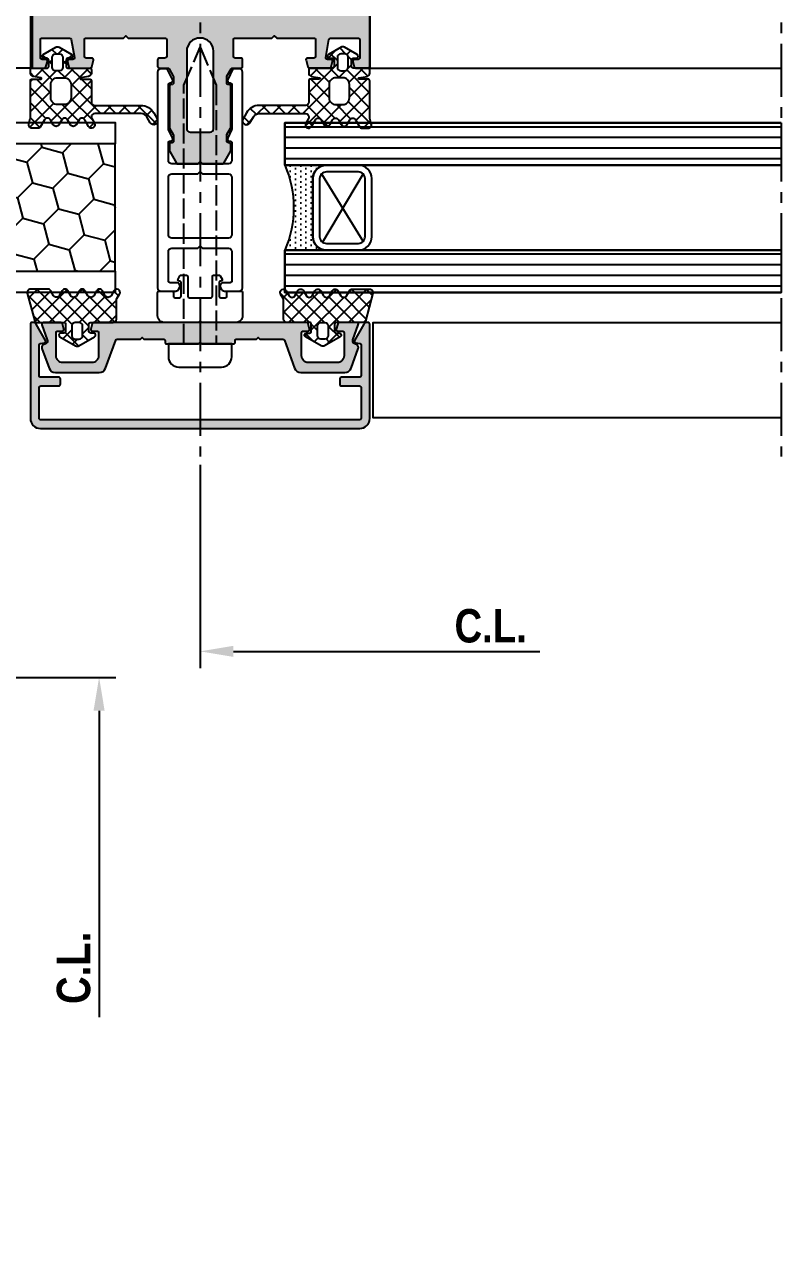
# Model space of a CAD drawing. Header units: millimetres. Extents: x -17234 to -8874, y -2869 to 1211.
# Drawn here: x -12834.6 to -12721.4, y -720.3 to -535.6 of the extents above; entities that cross this region are included whole.
import ezdxf

# ---------------------------------------------------------------- set-up
doc = ezdxf.new("R2010")
doc.units = ezdxf.units.MM
for name, pattern in [('ACAD_ISO07W100', [3, 0, -3]), ('AM_ISO02W050x2', [3.75, 3, -0.75]), ('CENTER', [50.8, 31.75, -6.35, 6.35, -6.35])]:
    doc.linetypes.add(name, pattern=pattern)
doc.layers.get('Defpoints').update_dxf_attribs({"linetype": 'ACAD_ISO07W100', "true_color": 0x105689})
for name, color, linetype in [('Centerline', 6, 'CENTER'), ('Dim', 5, 'Continuous'), ('Gasket EPDM', 32, 'Continuous'), ('Gasket Silicone', 20, 'Continuous'), ('Glass', 4, 'Continuous'), ('Profile', 1, 'Continuous'), ('Profile View', 9, 'Continuous'), ('PVC Spacer', 3, 'Continuous'), ('Screw', 9, 'Continuous'), ('Thermal Break', 3, 'Continuous')]:
    doc.layers.add(name, color=color, linetype=linetype)
doc.styles.add('TXT', font='techb___.ttf')
doc.dimstyles.new('ISO-25$0', dxfattribs={"dimtxt": 2.5, "dimasz": 2.5, "dimexe": 1.25, "dimexo": 0.625, "dimtad": 1, "dimtxsty": 'TXT', "dimcen": 2.5, "dimclrd": 5, "dimclre": 5, "dimclrt": 2, "dimadec": 0, "dimazin": 0, "dimtfac": 1, "dimtmove": 0, "dimatfit": 3, "dimfxl": 1, "dimarcsym": 0})

# ---------------------------------------------------------------- blocks, each defined once
blk = doc.blocks.new('*U4')
at = {"layer": 'Glass', "ltscale": 0.5}
h = blk.add_hatch(dxfattribs=at)
h.set_pattern_fill('ANSI31', color=5, scale=0.5, angle=45)
h.set_pattern_definition([(90, (0, -0.7), (-1.5875, 3e-16), [])])
h.paths.add_polyline_path([(0, 74.3), (6.35, 74.3), (6.35, 0), (0, 0)])
h.paths.add_polyline_path([(25.4, 0), (19.05, 0), (19.05, 74.3), (25.4, 74.3)])
at = {"layer": 'Glass'}
h = blk.add_hatch(dxfattribs=at)
h.set_pattern_fill('DOTS', color=9, scale=0.5)
h.set_pattern_definition([(0, (-1613.78865, -1630.7913), (0.396875, 0.79375), [0, -0.79375])])
h.paths.add_polyline_path([(17.05, 4.2), (8.35, 4.2, -0.414214), (6.35, 6.2), (6.35, 0, -0.20587), (19.05, 0), (19.05, 6.2, -0.414214)])
at = {"layer": 'Defpoints', "linetype": 'ByBlock', "ltscale": 0.5}
for points in [[(0, 74.3), (6.35, 74.3), (6.35, 0), (0, 0)], [(25.4, 0), (19.05, 0), (19.05, 74.3), (25.4, 74.3)]]:
    blk.add_lwpolyline(points, close=True, dxfattribs=at)
at = {"layer": 'Glass'}
for points in [[(0, 74.3), (0, 0), (6.35, 0), (6.35, 74.3)], [(19.05, 74.3), (19.05, 0), (25.4, 0), (25.4, 74.3)]]:
    blk.add_lwpolyline(points, dxfattribs=at)
at = {"layer": 'Glass', "color": 3}
for points in [[(19.05, 6.2), (19.05, 11, 0.414214), (17.05, 13), (8.35, 13, 0.414214), (6.35, 11), (6.35, 6.2, 0.414214), (8.35, 4.2), (17.05, 4.2, 0.414214)], [(18.05, 6.2), (18.05, 11, 0.414214), (17.05, 12), (8.35, 12, 0.414214), (7.35, 11), (7.35, 6.2, 0.414214), (8.35, 5.2), (17.05, 5.2, 0.414214)]]:
    blk.add_lwpolyline(points, format="xyb", close=True, dxfattribs=at)
at = {"layer": 'Glass', "color": 9}
for points in [[(7.64, 5.49), (17.76, 11.71)], [(7.64, 11.71), (17.86, 5.62)]]:
    blk.add_lwpolyline(points, dxfattribs=at)
blk.add_lwpolyline([(6.35, 0, -0.20587), (19.05, 0), (19.05, 6.2, -0.414214), (17.05, 4.2), (8.35, 4.2, -0.414214), (6.35, 6.2)], format="xyb", close=True, dxfattribs=at)
blk = doc.blocks.new('*D44')
at = {"layer": 'Defpoints', "color": 0, "ltscale": 0.5, "transparency": 16777216}
for p in [(-12808.36, -600.24), (-12721.36, -600.24), (-12721.36, -629.44)]:
    blk.add_point(p, dxfattribs=at)
at = {"layer": 'Dim', "color": 5, "lineweight": -2, "ltscale": 0.5, "transparency": 16777216}
for p, q in [((-12808.36, -601.49), (-12808.36, -631.94)), ((-12803.36, -629.44), (-12757.48, -629.44))]:
    blk.add_line(p, q, dxfattribs=at)
at = {"layer": 'Dim', "color": 5, "ltscale": 0.5, "transparency": 16777216}
blk.add_solid([(-12803.36, -628.61), (-12803.36, -630.27), (-12808.36, -629.44)], dxfattribs=at)
at = {"layer": 'Dim', "color": 2, "ltscale": 0.5, "transparency": 16777216, "insert": (-12764.86, -625.64), "char_height": 5, "attachment_point": 5, "style": 'TXT'}
blk.add_mtext('C.L.', dxfattribs=at)
blk = doc.blocks.new('*D45')
at = {"layer": 'Defpoints', "color": 0, "ltscale": 0.5, "transparency": 16777216}
for p in [(-12841.46, -633.34), (-12866.01, -720.34), (-12823.47, -720.34)]:
    blk.add_point(p, dxfattribs=at)
at = {"layer": 'Dim', "color": 5, "lineweight": -2, "ltscale": 0.5, "transparency": 16777216}
for p, q in [((-12840.21, -633.34), (-12820.97, -633.34)), ((-12823.47, -638.34), (-12823.47, -684.21))]:
    blk.add_line(p, q, dxfattribs=at)
at = {"layer": 'Dim', "color": 5, "ltscale": 0.5, "transparency": 16777216}
blk.add_solid([(-12824.31, -638.34), (-12822.64, -638.34), (-12823.47, -633.34)], dxfattribs=at)
at = {"layer": 'Dim', "color": 2, "ltscale": 0.5, "transparency": 16777216, "insert": (-12827.27, -676.84), "char_height": 5, "attachment_point": 5, "rotation": 90, "style": 'TXT'}
blk.add_mtext('C.L.', dxfattribs=at)
blk = doc.blocks.new('EGG - 01')
at = {"layer": 'Gasket EPDM', "ltscale": 0.5}
h = blk.add_hatch(dxfattribs=at)
h.set_pattern_fill('ANSI37', color=5, scale=0.5, style=0)
h.set_pattern_definition([(45, (16931.764, 552.2421), (-1.12253202, 1.12253202), []), (135, (16931.764, 552.2421), (-1.12253202, -1.12253202), [])])
edge = h.paths.add_edge_path()
edge.add_arc((7, -0.75), 0.5, 300, 420)
edge.add_line((7.25, -0.31), (6.52, 0.11))
edge.add_arc((6.77, 0.54), 0.5, 120, 240, ccw=False)
edge.add_line((6.52, 0.98), (7.25, 1.4))
edge.add_arc((7, 1.83), 0.5, 300, 420)
edge.add_line((7.25, 2.26), (6.52, 2.69))
edge.add_arc((6.77, 3.12), 0.5, 120, 240, ccw=False)
edge.add_line((6.52, 3.55), (7.25, 3.98))
edge.add_arc((7, 4.41), 0.5, 300, 360)
edge.add_line((7.5, 4.41), (7.5, 7))
edge.add_arc((7, 7), 0.5, 0, 105)
edge.add_line((6.87, 7.48), (2.69, 6.36))
edge.add_arc((2.75, 6.12), 0.25, 105, 180)
edge.add_line((2.5, 6.12), (2.5, 2))
edge.add_arc((2.25, 2), 0.25, 270, 360, ccw=False)
edge.add_line((2.25, 1.75), (1.17, 1.75))
edge.add_arc((1.17, 2), 0.25, 180, 270, ccw=False)
edge.add_line((0.92, 2), (0.92, 2.45))
edge.add_arc((0.62, 2.45), 0.3, 0, 150)
edge.add_line((0.36, 2.6), (-1, 0.25))
edge.add_arc((-0.57, 0), 0.5, 150, 210)
edge.add_line((-1, -0.25), (0.36, -2.6))
edge.add_arc((0.62, -2.45), 0.3, 210, 360)
edge.add_line((0.92, -2.45), (0.92, -2))
edge.add_arc((1.17, -2), 0.25, 90, 180, ccw=False)
edge.add_line((1.17, -1.75), (2.25, -1.75))
edge.add_arc((2.25, -2), 0.25, 0, 90, ccw=False)
edge.add_line((2.5, -2), (2.5, -5.38))
edge.add_arc((3, -5.38), 0.5, 180, 270)
edge.add_line((3, -5.88), (5.83, -5.88))
edge.add_arc((5.83, -6.38), 0.5, 60, 90, ccw=False)
edge.add_line((6.08, -5.94), (6.75, -6.33))
edge.add_arc((7, -5.9), 0.5, 240, 420)
edge.add_line((7.25, -5.47), (6.52, -5.05))
edge.add_arc((6.77, -4.61), 0.5, 120, 240, ccw=False)
edge.add_line((6.52, -4.18), (7.25, -3.76))
edge.add_arc((7, -3.32), 0.5, 300, 420)
edge.add_line((7.25, -2.89), (6.52, -2.47))
edge.add_arc((6.77, -2.03), 0.5, 120, 240, ccw=False)
edge.add_line((6.52, -1.6), (7.25, -1.18))
edge = h.paths.add_edge_path(flags=16)
edge.add_arc((0.5, -0.3), 0.5, 180, 270)
edge.add_line((0.5, -0.8), (2.01, -0.8))
edge.add_arc((2.01, -0.3), 0.5, 270, 360)
edge.add_line((2.51, -0.3), (2.51, 0.3))
edge.add_arc((2.01, 0.3), 0.5, 0, 90)
edge.add_line((2.01, 0.8), (0.5, 0.8))
edge.add_arc((0.5, 0.3), 0.5, 90, 180)
edge.add_line((0, 0.3), (0, -0.3))
for points in [[(7.25, -1.18, 0.57735), (7.25, -0.31), (6.52, 0.11, -0.57735), (6.52, 0.98), (7.25, 1.4, 0.57735), (7.25, 2.26), (6.52, 2.69, -0.57735), (6.52, 3.55), (7.25, 3.98, 0.267949), (7.5, 4.41), (7.5, 7, 0.493145), (6.87, 7.48), (2.69, 6.36, 0.339454), (2.5, 6.12), (2.5, 2, -0.414214), (2.25, 1.75), (1.17, 1.75, -0.414214), (0.92, 2), (0.92, 2.45, 0.767327), (0.36, 2.6), (-1, 0.25, 0.267949), (-1, -0.25), (0.36, -2.6, 0.767327), (0.92, -2.45), (0.92, -2, -0.414214), (1.17, -1.75), (2.25, -1.75, -0.414214), (2.5, -2), (2.5, -5.38, 0.414214), (3, -5.88), (5.83, -5.88, -0.131652), (6.08, -5.94), (6.75, -6.33, 1), (7.25, -5.47), (6.52, -5.05, -0.57735), (6.52, -4.18), (7.25, -3.76, 0.57735), (7.25, -2.89), (6.52, -2.47, -0.57735), (6.52, -1.6)], [(0, -0.3, 0.414214), (0.5, -0.8), (2.01, -0.8, 0.414214), (2.51, -0.3), (2.51, 0.3, 0.414214), (2.01, 0.8), (0.5, 0.8, 0.414214), (0, 0.3)]]:
    blk.add_lwpolyline(points, format="xyb", close=True, dxfattribs=at)
blk = doc.blocks.new('GG - 01')
at = {"layer": 'Gasket EPDM', "ltscale": 0.5}
h = blk.add_hatch(dxfattribs=at)
h.set_pattern_fill('ANSI37', color=5, scale=0.5, style=0)
h.set_pattern_definition([(45, (16923.136, 487.5036), (-1.12253202, 1.12253202), []), (135, (16923.136, 487.5036), (-1.12253202, -1.12253202), [])])
edge = h.paths.add_edge_path(flags=16)
edge.add_arc((-2.46, -4.83), 1, -90, 0, ccw=False)
edge.add_line((-2.46, -5.83), (-4.47, -5.83))
edge.add_arc((-4.47, -4.83), 1, 180, 270, ccw=False)
edge.add_line((-5.47, -4.83), (-5.47, -3.8))
edge.add_arc((-4.47, -3.8), 1, 90, 180, ccw=False)
edge.add_line((-4.47, -2.8), (-2.46, -2.8))
edge.add_arc((-2.46, -3.8), 1, 0, 90, ccw=False)
edge.add_line((-1.46, -3.8), (-1.46, -4.83))
edge = h.paths.add_edge_path()
edge.add_arc((-8, -7.46), 0.5, 300, 420)
edge.add_line((-7.75, -7.03), (-8.48, -6.6))
edge.add_arc((-8.23, -6.17), 0.5, 120, 240, ccw=False)
edge.add_line((-8.48, -5.74), (-7.75, -5.31))
edge.add_arc((-8, -4.88), 0.5, 300, 420)
edge.add_line((-7.75, -4.45), (-8.48, -4.03))
edge.add_arc((-8.23, -3.59), 0.5, 120, 240, ccw=False)
edge.add_line((-8.48, -3.16), (-7.75, -2.74))
edge.add_arc((-8, -2.3), 0.5, 300, 420)
edge.add_line((-7.75, -1.87), (-8.87, -1.22))
edge.add_arc((-8.75, -1), 0.25, 180, 240, ccw=False)
edge.add_line((-9, -1), (-9, 0))
edge.add_arc((-8.5, 0), 0.5, 75, 180, ccw=False)
edge.add_line((-8.37, 0.48), (-7.53, 0.26))
edge.add_arc((-7.47, 0.5), 0.25, 255, 270)
edge.add_line((-7.47, 0.25), (-1.91, 0.25))
edge.add_arc((-1.91, 0), 0.25, 0, 90, ccw=False)
edge.add_line((-1.66, 0), (-1.66, -1.36))
edge.add_arc((-1.56, -1.36), 0.1, 180, 350)
edge.add_line((-1.46, -1.37), (-1.24, -0.16))
edge.add_arc((-0.75, -0.25), 0.5, 90, 170, ccw=False)
edge.add_line((-0.75, 0.25), (-0.25, 0.25))
edge.add_arc((-0.25, 0), 0.25, 0, 90, ccw=False)
edge.add_line((0, 0), (0, -2.25))
edge.add_arc((0.25, -2.25), 0.25, 180, 270)
edge.add_line((0.25, -2.5), (1.2, -2.5))
edge.add_arc((1.2, -2.24), 0.258, 269.7084, 358.2435)
edge.add_line((1.46, -2.25), (1.46, -1.8))
edge.add_arc((1.76, -1.8), 0.3, 30, 180, ccw=False)
edge.add_line((2.02, -1.65), (3.12, -3.55))
edge.add_arc((2.69, -3.8), 0.5, -30, 30, ccw=False)
edge.add_line((3.12, -4.05), (2.02, -5.95))
edge.add_arc((1.76, -5.8), 0.3, 180, 330, ccw=False)
edge.add_line((1.46, -5.8), (1.46, -5.35))
edge.add_arc((1.2, -5.36), 0.258, 1.7565, 90.2916)
edge.add_line((1.2, -5.1), (0.25, -5.1))
edge.add_arc((0.25, -5.35), 0.25, 90, 180)
edge.add_line((0, -5.35), (0, -8.63))
edge.add_arc((-0.25, -8.63), 0.25, -90, 0, ccw=False)
edge.add_line((-0.25, -8.88), (-0.75, -8.88))
edge.add_arc((-0.75, -8.38), 0.5, 190, 270, ccw=False)
edge.add_line((-1.24, -8.46), (-1.46, -7.25))
edge.add_arc((-1.56, -7.27), 0.1, 10, 180)
edge.add_line((-1.66, -7.27), (-1.66, -8.63))
edge.add_arc((-1.91, -8.63), 0.25, -90, 0, ccw=False)
edge.add_line((-1.91, -8.88), (-5.1, -8.88))
edge.add_arc((-5.1, -9.38), 0.5, 90, 180)
edge.add_line((-5.6, -9.38), (-5.6, -16.31))
edge.add_arc((-7.8, -16.31), 2.2, 300, 360, ccw=False)
edge.add_line((-6.7, -18.21), (-7.58, -18.72))
edge.add_arc((-7.88, -18.2), 0.6, 120, 300, ccw=False)
edge.add_line((-8.18, -17.68), (-7.3, -17.17))
edge.add_arc((-7.8, -16.31), 1, 300, 360)
edge.add_line((-6.8, -16.31), (-6.8, -9.38))
edge.add_arc((-7.3, -9.38), 0.5, 360, 450)
edge.add_line((-7.3, -8.88), (-7.32, -8.88))
edge.add_arc((-7.32, -9.38), 0.5, 90, 120)
edge.add_line((-7.57, -8.94), (-8.25, -9.33))
edge.add_arc((-8.5, -8.9), 0.5, 120, 300, ccw=False)
edge.add_line((-8.75, -8.47), (-7.75, -7.89))
edge = h.paths.add_edge_path(flags=16)
edge.add_arc((1.62, -4.1), 0.5, -90, 0, ccw=False)
edge.add_line((1.62, -4.6), (0.11, -4.6))
edge.add_arc((0.11, -4.1), 0.5, 180, 270, ccw=False)
edge.add_line((-0.39, -4.1), (-0.39, -3.5))
edge.add_arc((0.11, -3.5), 0.5, 90, 180, ccw=False)
edge.add_line((0.11, -3), (1.62, -3))
edge.add_arc((1.62, -3.5), 0.5, 0, 90, ccw=False)
edge.add_line((2.12, -3.5), (2.12, -4.1))
blk.add_lwpolyline([(-7.75, -7.89, 0.57735), (-7.75, -7.03), (-8.48, -6.6, -0.57735), (-8.48, -5.74), (-7.75, -5.31, 0.57735), (-7.75, -4.45), (-8.48, -4.03, -0.57735), (-8.48, -3.16), (-7.75, -2.74, 0.57735), (-7.75, -1.87), (-8.87, -1.22, -0.267949), (-9, -1), (-9, 0), (-9, 0, -0.493145), (-8.37, 0.48), (-7.53, 0.26, 0.065543), (-7.47, 0.25), (-1.91, 0.25, -0.414214), (-1.66, 0), (-1.66, -1.36, 0.916331), (-1.46, -1.37), (-1.24, -0.16, -0.36397), (-0.75, 0.25), (-0.25, 0.25, -0.414214), (0, 0), (0, -2.25, 0.414214), (0.25, -2.5), (1.2, -2.5, 0.406745), (1.46, -2.25), (1.46, -1.8, -0.767327), (2.02, -1.65), (3.12, -3.55, -0.267949), (3.12, -4.05), (2.02, -5.95, -0.767327), (1.46, -5.8), (1.46, -5.35, 0.406745), (1.2, -5.1), (0.25, -5.1, 0.414214), (0, -5.35), (0, -8.63, -0.414214), (-0.25, -8.88), (-0.75, -8.88, -0.36397), (-1.24, -8.46), (-1.46, -7.25, 0.916331), (-1.66, -7.27), (-1.66, -8.63, -0.414214), (-1.91, -8.88), (-5.1, -8.88, 0.414214), (-5.6, -9.38), (-5.6, -16.31, -0.267949), (-6.7, -18.21), (-7.58, -18.72, -1), (-8.18, -17.68), (-7.3, -17.17, 0.267949), (-6.8, -16.31), (-6.8, -9.38, 0.414214), (-7.3, -8.88), (-7.32, -8.88, 0.131652), (-7.57, -8.94), (-8.25, -9.33, -1), (-8.75, -8.47), (-8.75, -8.47), (-7.75, -7.89, 0.267949)], format="xyb", dxfattribs=at)
for points in [[(-1.46, -4.83, -0.414214), (-2.46, -5.83), (-4.47, -5.83, -0.414214), (-5.47, -4.83), (-5.47, -3.8, -0.414214), (-4.47, -2.8), (-2.46, -2.8, -0.414214), (-1.46, -3.8)], [(2.12, -4.1, -0.414214), (1.62, -4.6), (0.11, -4.6, -0.414214), (-0.39, -4.1), (-0.39, -3.5, -0.414214), (0.11, -3), (1.62, -3, -0.414214), (2.12, -3.5)]]:
    blk.add_lwpolyline(points, format="xyb", close=True, dxfattribs=at)

msp = doc.modelspace()

# ---------------------------------------------------------------- hatches: boundary and pattern name
at = {"layer": 'Gasket Silicone', "ltscale": 0.5}
h = msp.add_hatch(color=1, dxfattribs=at)
h.dxf.hatch_style = 1
edge = h.paths.add_edge_path()
edge.add_arc((-12824.821, -541.836), 0.25, 270, 345.00113)
edge.add_line((-12824.58, -541.901), (-12824.312, -540.901))
edge.add_arc((-12824.553, -540.836), 0.25, 345.00117, 449.99997)
edge.add_line((-12824.553, -540.586), (-12825.407, -540.586))
edge.add_arc((-12825.407, -540.336), 0.25, 225, 269.99997, ccw=False)
edge.add_arc((-12825.407, -540.336), 0.25, 180, 225, ccw=False)
edge.add_line((-12825.657, -540.336), (-12825.657, -537.836))
edge.add_arc((-12825.407, -537.836), 0.25, 90, 180, ccw=False)
edge.add_line((-12825.407, -537.586), (-12819.823, -537.586))
edge.add_line((-12819.823, -537.586), (-12819.469, -537.233))
edge.add_line((-12819.469, -537.233), (-12819.116, -537.586))
edge.add_arc((-12819.116, -537.336), 0.25, 269.98645, 270)
edge.add_line((-12819.116, -537.586), (-12813.607, -537.586))
edge.add_arc((-12813.607, -537.836), 0.25, 0, 90, ccw=False)
edge.add_line((-12813.357, -537.836), (-12813.357, -540.336))
edge.add_arc((-12813.607, -540.336), 0.25, -90, 0, ccw=False)
edge.add_line((-12813.607, -540.586), (-12814.457, -540.586))
edge.add_arc((-12814.457, -540.836), 0.25, 90, 180)
edge.add_line((-12814.707, -540.836), (-12814.707, -541.836))
edge.add_arc((-12814.457, -541.836), 0.25, 180, 270)
edge.add_line((-12814.457, -542.086), (-12813.218, -542.086))
edge.add_arc((-12813.218, -542.336), 0.25, 30, 90, ccw=False)
edge.add_line((-12813.002, -542.211), (-12812.373, -543.301))
edge.add_arc((-12812.59, -543.426), 0.25, 0, 30, ccw=False)
edge.add_line((-12812.34, -543.426), (-12812.34, -544.313))
edge.add_arc((-12812.59, -544.313), 0.25, -90, 0, ccw=False)
edge.add_line((-12812.59, -544.563), (-12812.707, -544.563))
edge.add_arc((-12812.707, -544.813), 0.25, 90, 180)
edge.add_line((-12812.957, -544.813), (-12812.957, -550.936))
edge.add_arc((-12812.707, -550.936), 0.25, 180, 210)
edge.add_line((-12812.923, -551.061), (-12812.373, -552.015))
edge.add_arc((-12812.59, -552.14), 0.25, 0, 30, ccw=False)
edge.add_line((-12812.34, -552.14), (-12812.34, -553.027))
edge.add_arc((-12812.59, -553.027), 0.25, -90, 0, ccw=False)
edge.add_line((-12812.59, -553.277), (-12812.69, -553.277))
edge.add_arc((-12812.69, -553.527), 0.25, 90, 180)
edge.add_line((-12812.94, -553.527), (-12812.94, -554.454))
edge.add_arc((-12812.69, -554.454), 0.25, 180, 210)
edge.add_line((-12812.906, -554.579), (-12811.906, -556.311))
edge.add_arc((-12811.69, -556.186), 0.25, 210, 270)
edge.add_line((-12811.69, -556.436), (-12808.71, -556.436))
edge.add_line((-12808.71, -556.436), (-12808.357, -556.083))
edge.add_line((-12808.357, -556.083), (-12808.003, -556.436))
edge.add_line((-12808.003, -556.436), (-12805.024, -556.436))
edge.add_arc((-12805.024, -556.186), 0.25, 270, 330)
edge.add_line((-12804.808, -556.311), (-12803.808, -554.579))
edge.add_arc((-12804.024, -554.454), 0.25, 329.99999, 360)
edge.add_line((-12803.774, -554.454), (-12803.774, -553.524))
edge.add_arc((-12804.024, -553.524), 0.25, 0, 90)
edge.add_line((-12804.024, -553.274), (-12804.124, -553.274))
edge.add_arc((-12804.124, -553.024), 0.25, 180, 270, ccw=False)
edge.add_line((-12804.374, -553.024), (-12804.374, -552.14))
edge.add_arc((-12804.124, -552.14), 0.25, 150, 180, ccw=False)
edge.add_line((-12804.341, -552.015), (-12803.79, -551.061))
edge.add_arc((-12804.007, -550.936), 0.25, 330, 360)
edge.add_line((-12803.757, -550.936), (-12803.757, -544.813))
edge.add_arc((-12804.007, -544.813), 0.25, 0, 90)
edge.add_line((-12804.007, -544.563), (-12804.124, -544.563))
edge.add_arc((-12804.124, -544.313), 0.25, 180, 270, ccw=False)
edge.add_line((-12804.374, -544.313), (-12804.374, -543.426))
edge.add_arc((-12804.124, -543.426), 0.25, 150, 180, ccw=False)
edge.add_line((-12804.341, -543.301), (-12803.712, -542.211))
edge.add_arc((-12803.495, -542.336), 0.25, 90, 150, ccw=False)
edge.add_line((-12803.495, -542.086), (-12802.257, -542.086))
edge.add_arc((-12802.257, -541.836), 0.25, 270, 360)
edge.add_line((-12802.007, -541.836), (-12802.007, -540.836))
edge.add_arc((-12802.257, -540.836), 0.25, 0, 90)
edge.add_line((-12802.257, -540.586), (-12803.107, -540.586))
edge.add_arc((-12803.107, -540.336), 0.25, 180, 270, ccw=False)
edge.add_line((-12803.357, -540.336), (-12803.357, -537.836))
edge.add_arc((-12803.107, -537.836), 0.25, 90, 180, ccw=False)
edge.add_line((-12803.107, -537.586), (-12797.598, -537.586))
edge.add_arc((-12797.598, -537.336), 0.25, 269.99321, 270.00677)
edge.add_line((-12797.598, -537.586), (-12797.244, -537.233))
edge.add_line((-12797.244, -537.233), (-12796.891, -537.586))
edge.add_line((-12796.891, -537.586), (-12791.307, -537.586))
edge.add_arc((-12791.307, -537.836), 0.25, 0, 90, ccw=False)
edge.add_line((-12791.057, -537.836), (-12791.057, -540.336))
edge.add_arc((-12791.307, -540.336), 0.25, -90, 0, ccw=False)
edge.add_line((-12791.307, -540.586), (-12792.26, -540.586))
edge.add_arc((-12792.26, -540.836), 0.25, 90.00004, 194.99997)
edge.add_line((-12792.502, -540.901), (-12792.234, -541.901))
edge.add_arc((-12791.993, -541.836), 0.25, 194.99997, 232.5)
edge.add_arc((-12791.993, -541.836), 0.25, 232.5, 270)
edge.add_line((-12791.993, -542.086), (-12788.971, -542.086))
edge.add_arc((-12788.971, -541.836), 0.25, 270, 345)
edge.add_line((-12788.73, -541.901), (-12788.515, -541.101))
edge.add_arc((-12788.757, -541.036), 0.25, 345, 450)
edge.add_line((-12788.757, -540.786), (-12789.307, -540.786))
edge.add_arc((-12789.307, -540.536), 0.25, 170, 270, ccw=False)
edge.add_line((-12789.553, -540.493), (-12789.077, -537.793))
edge.add_arc((-12788.831, -537.836), 0.25, 90, 170, ccw=False)
edge.add_line((-12788.831, -537.586), (-12784.707, -537.586))
edge.add_arc((-12784.707, -537.836), 0.25, 0, 90, ccw=False)
edge.add_line((-12784.457, -537.836), (-12784.457, -540.536))
edge.add_arc((-12784.707, -540.536), 0.25, -90, 0, ccw=False)
edge.add_line((-12784.707, -540.786), (-12785.257, -540.786))
edge.add_arc((-12785.257, -541.036), 0.25, 90, 195)
edge.add_line((-12785.498, -541.101), (-12785.284, -541.901))
edge.add_arc((-12785.043, -541.836), 0.25, 195, 270)
edge.add_line((-12785.043, -542.086), (-12783.207, -542.086))
edge.add_arc((-12783.207, -541.836), 0.25, 270, 360)
edge.add_line((-12782.957, -541.836), (-12782.957, -443.911))
edge.add_arc((-12783.207, -443.911), 0.25, 0, 90)
edge.add_line((-12783.207, -443.661), (-12833.507, -443.661))
edge.add_arc((-12833.507, -443.911), 0.25, 90, 180)
edge.add_line((-12833.757, -443.911), (-12833.757, -541.836))
edge.add_arc((-12833.507, -541.836), 0.25, 180, 270)
edge.add_line((-12833.507, -542.086), (-12831.671, -542.086))
edge.add_arc((-12831.671, -541.836), 0.25, 270, 345)
edge.add_line((-12831.43, -541.901), (-12831.215, -541.101))
edge.add_arc((-12831.457, -541.036), 0.25, 345, 450)
edge.add_line((-12831.457, -540.786), (-12832.007, -540.786))
edge.add_arc((-12832.007, -540.536), 0.25, 180, 270, ccw=False)
edge.add_line((-12832.257, -540.536), (-12832.257, -537.836))
edge.add_arc((-12832.007, -537.836), 0.25, 90, 180, ccw=False)
edge.add_line((-12832.007, -537.586), (-12827.883, -537.586))
edge.add_arc((-12827.883, -537.836), 0.25, 10, 90, ccw=False)
edge.add_line((-12827.637, -537.793), (-12827.161, -540.493))
edge.add_arc((-12827.407, -540.536), 0.25, -90, 10, ccw=False)
edge.add_line((-12827.407, -540.786), (-12827.957, -540.786))
edge.add_arc((-12827.957, -541.036), 0.25, 90, 195)
edge.add_line((-12828.198, -541.101), (-12827.984, -541.901))
edge.add_arc((-12827.743, -541.836), 0.25, 195, 270)
edge.add_line((-12827.743, -542.086), (-12824.821, -542.086))
edge.add_arc((-12824.821, -541.836), 0.25, 270, 345.00117)
edge.add_line((-12824.58, -541.901), (-12824.821, -542.086))
edge = h.paths.add_edge_path(flags=16)
edge.add_arc((-12785.707, -533.336), 0.25, 270, 360)
edge.add_line((-12785.457, -533.336), (-12785.457, -447.911))
edge.add_arc((-12785.707, -447.911), 0.25, 0, 90)
edge.add_line((-12785.707, -447.661), (-12831.007, -447.661))
edge.add_arc((-12831.007, -447.911), 0.25, 90, 180)
edge.add_line((-12831.257, -447.911), (-12831.257, -533.336))
edge.add_arc((-12831.007, -533.336), 0.25, 180, 270)
edge.add_line((-12831.007, -533.586), (-12785.707, -533.586))
edge = h.paths.add_edge_path(flags=16)
edge.add_arc((-12808.357, -539.59), 2.003, 0.66262, 179.48584)
edge.add_line((-12810.36, -539.572), (-12810.357, -551.174))
edge.add_arc((-12809.857, -551.174), 0.5, 180, 270)
edge.add_line((-12809.857, -551.674), (-12808.357, -551.674))
edge.add_line((-12808.357, -551.674), (-12806.857, -551.674))
edge.add_arc((-12806.857, -551.174), 0.5, 270, 360)
edge.add_line((-12806.357, -551.174), (-12806.354, -539.567))
h = msp.add_hatch(color=1, dxfattribs=at)
h.dxf.hatch_style = 1
edge = h.paths.add_edge_path()
edge.add_arc((-12784.457, -594.561), 1.5, 270, 360)
edge.add_line((-12782.957, -594.561), (-12782.957, -580.436))
edge.add_arc((-12783.207, -580.436), 0.25, 0, 90)
edge.add_line((-12783.207, -580.186), (-12783.393, -580.186))
edge.add_arc((-12783.393, -580.686), 0.5, 90, 150)
edge.add_line((-12783.826, -580.436), (-12785.229, -582.867))
edge.add_arc((-12785.012, -582.992), 0.25, 150, 260)
edge.add_line((-12785.056, -583.238), (-12784.464, -583.343))
edge.add_arc((-12784.507, -583.589), 0.25, 0, 80, ccw=False)
edge.add_line((-12784.257, -583.589), (-12784.257, -588.136))
edge.add_arc((-12784.507, -588.136), 0.25, 270, 360, ccw=False)
edge.add_line((-12784.507, -588.386), (-12787.207, -588.386))
edge.add_arc((-12787.207, -588.636), 0.25, 90, 180)
edge.add_line((-12787.457, -588.636), (-12787.457, -589.436))
edge.add_arc((-12787.207, -589.436), 0.25, 180, 270)
edge.add_line((-12787.207, -589.686), (-12784.507, -589.686))
edge.add_arc((-12784.507, -589.936), 0.25, 0, 90, ccw=False)
edge.add_line((-12784.257, -589.936), (-12784.257, -594.511))
edge.add_arc((-12784.507, -594.511), 0.25, -90, 0, ccw=False)
edge.add_line((-12784.507, -594.761), (-12832.207, -594.761))
edge.add_arc((-12832.207, -594.511), 0.25, 180, 270, ccw=False)
edge.add_line((-12832.457, -594.511), (-12832.457, -589.936))
edge.add_arc((-12832.207, -589.936), 0.25, 90, 180, ccw=False)
edge.add_line((-12832.207, -589.686), (-12829.507, -589.686))
edge.add_arc((-12829.507, -589.436), 0.25, 270, 360)
edge.add_line((-12829.257, -589.436), (-12829.257, -588.636))
edge.add_arc((-12829.507, -588.636), 0.25, 360, 450)
edge.add_line((-12829.507, -588.386), (-12832.207, -588.386))
edge.add_arc((-12832.207, -588.136), 0.25, 180, 270, ccw=False)
edge.add_line((-12832.457, -588.136), (-12832.457, -583.589))
edge.add_arc((-12832.207, -583.589), 0.25, 100, 180, ccw=False)
edge.add_line((-12832.251, -583.343), (-12831.659, -583.238))
edge.add_arc((-12831.702, -582.992), 0.25, 280, 390)
edge.add_line((-12831.486, -582.867), (-12832.889, -580.436))
edge.add_arc((-12833.322, -580.686), 0.5, 30, 90)
edge.add_line((-12833.322, -580.186), (-12833.507, -580.186))
edge.add_arc((-12833.507, -580.436), 0.25, 90, 180)
edge.add_line((-12833.757, -580.436), (-12833.757, -594.561))
edge.add_arc((-12832.257, -594.561), 1.5, 180, 270)
edge.add_line((-12832.257, -596.061), (-12784.457, -596.061))
h = msp.add_hatch(color=1, dxfattribs=at)
h.dxf.hatch_style = 1
edge = h.paths.add_edge_path()
edge.add_line((-12802.857, -582.686), (-12799.932, -582.686))
edge.add_line((-12799.932, -582.686), (-12799.682, -582.436))
edge.add_line((-12799.682, -582.436), (-12799.432, -582.686))
edge.add_line((-12799.432, -582.686), (-12795.959, -582.686))
edge.add_arc((-12795.959, -582.936), 0.25, 20, 90, ccw=False)
edge.add_line((-12795.724, -582.851), (-12794.203, -587.028))
edge.add_arc((-12793.264, -586.686), 1, 200, 270)
edge.add_line((-12793.264, -587.686), (-12786.693, -587.686))
edge.add_arc((-12786.693, -586.686), 1, 270, 340)
edge.add_line((-12785.754, -587.028), (-12784.688, -584.1))
edge.add_arc((-12785.158, -583.929), 0.5, 340, 440)
edge.add_line((-12785.071, -583.437), (-12785.105, -583.431))
edge.add_arc((-12785.018, -582.938), 0.5, 160, 260, ccw=False)
edge.add_line((-12785.488, -582.767), (-12784.67, -580.522))
edge.add_arc((-12784.905, -580.436), 0.25, 340, 450)
edge.add_line((-12784.905, -580.186), (-12787.514, -580.186))
edge.add_arc((-12787.514, -580.436), 0.25, 90, 165)
edge.add_line((-12787.755, -580.372), (-12787.97, -581.172))
edge.add_arc((-12787.728, -581.236), 0.25, 164.97677, 270)
edge.add_line((-12787.728, -581.486), (-12787.05, -581.486))
edge.add_arc((-12787.05, -581.736), 0.25, 0, 90, ccw=False)
edge.add_line((-12786.8, -581.736), (-12786.8, -585.186))
edge.add_arc((-12787.8, -585.186), 1, -90, 0, ccw=False)
edge.add_line((-12787.8, -586.186), (-12792.157, -586.186))
edge.add_arc((-12792.157, -585.186), 1, 180, 270, ccw=False)
edge.add_line((-12793.157, -585.186), (-12793.157, -581.736))
edge.add_arc((-12792.907, -581.736), 0.25, 90, 180, ccw=False)
edge.add_line((-12792.907, -581.486), (-12792.228, -581.486))
edge.add_arc((-12792.228, -581.236), 0.25, 270, 375.02323)
edge.add_line((-12791.987, -581.172), (-12792.202, -580.372))
edge.add_arc((-12792.443, -580.436), 0.25, 15, 90)
edge.add_line((-12792.443, -580.186), (-12824.271, -580.186))
edge.add_arc((-12824.271, -580.436), 0.25, 90, 165)
edge.add_line((-12824.513, -580.372), (-12824.727, -581.172))
edge.add_arc((-12824.486, -581.236), 0.25, 164.97677, 270)
edge.add_line((-12824.486, -581.486), (-12823.807, -581.486))
edge.add_arc((-12823.807, -581.736), 0.25, 0, 90, ccw=False)
edge.add_line((-12823.557, -581.736), (-12823.557, -585.186))
edge.add_arc((-12824.557, -585.186), 1, -90, 0, ccw=False)
edge.add_line((-12824.557, -586.186), (-12828.915, -586.186))
edge.add_arc((-12828.915, -585.186), 1, 180, 270, ccw=False)
edge.add_line((-12829.915, -585.186), (-12829.915, -581.736))
edge.add_arc((-12829.665, -581.736), 0.25, 90, 180, ccw=False)
edge.add_line((-12829.665, -581.486), (-12828.986, -581.486))
edge.add_arc((-12828.986, -581.236), 0.25, 270, 375.02323)
edge.add_line((-12828.745, -581.172), (-12828.959, -580.372))
edge.add_arc((-12829.201, -580.436), 0.25, 15, 90)
edge.add_line((-12829.201, -580.186), (-12831.809, -580.186))
edge.add_arc((-12831.809, -580.436), 0.25, 90, 200)
edge.add_line((-12832.044, -580.522), (-12831.227, -582.767))
edge.add_arc((-12831.697, -582.938), 0.5, -80, 20, ccw=False)
edge.add_line((-12831.61, -583.431), (-12831.644, -583.437))
edge.add_arc((-12831.557, -583.929), 0.5, 100, 200)
edge.add_line((-12832.027, -584.1), (-12830.961, -587.028))
edge.add_arc((-12830.021, -586.686), 1, 200, 270)
edge.add_line((-12830.021, -587.686), (-12823.451, -587.686))
edge.add_arc((-12823.451, -586.686), 1, 270, 340)
edge.add_line((-12822.511, -587.028), (-12820.991, -582.851))
edge.add_arc((-12820.756, -582.936), 0.25, 90, 160, ccw=False)
edge.add_line((-12820.756, -582.686), (-12817.282, -582.686))
edge.add_line((-12817.282, -582.686), (-12817.032, -582.436))
edge.add_line((-12817.032, -582.436), (-12816.782, -582.686))
edge.add_line((-12816.782, -582.686), (-12813.857, -582.686))
edge.add_arc((-12813.857, -582.936), 0.25, 0, 90, ccw=False)
edge.add_line((-12813.607, -582.936), (-12813.607, -583.136))
edge.add_arc((-12813.357, -583.136), 0.25, 180, 270)
edge.add_line((-12813.357, -583.386), (-12808.607, -583.386))
edge.add_line((-12808.607, -583.386), (-12808.357, -583.136))
edge.add_line((-12808.357, -583.136), (-12808.107, -583.386))
edge.add_line((-12808.107, -583.386), (-12803.357, -583.386))
edge.add_arc((-12803.357, -583.136), 0.25, 270, 360)
edge.add_line((-12803.107, -583.136), (-12803.107, -582.936))
edge.add_arc((-12802.857, -582.936), 0.25, 90, 180, ccw=False)
at = {"layer": 'Thermal Break', "ltscale": 0.5}
h = msp.add_hatch(dxfattribs=at)
h.set_pattern_fill('HONEY', color=6, angle=-75)
h.set_pattern_definition([(285, (-13178.1467, -9365.4696), (3.88856496, -3.888565), [3.175, -6.35]), (45, (-13178.1467, -9365.4696), (1.4233136, 5.3118785), [3.175, -6.35]), (345, (-13178.1467, -9365.4696), (5.3118785, 1.42331355), [-6.35, 3.175])])
h.paths.add_polyline_path([(-12869.207, -572.486), (-12821.057, -572.486), (-12821.057, -553.436), (-12869.207, -553.436)])
h.paths.add_polyline_path([(-12888.257, -553.936), (-12888.257, -620.636), (-12869.207, -620.636), (-12869.207, -553.936)])

# ---------------------------------------------------------------- linework, layer by layer
at = {"layer": 'Centerline', "ltscale": 0.25}
for points in [[(-12808.357, -436.836), (-12808.357, -600.236)], [(-12721.358, -436.836), (-12721.358, -600.236)]]:
    msp.add_lwpolyline(points, dxfattribs=at)
at = {"layer": 'Profile', "color": 9, "ltscale": 0.5}
msp.add_lwpolyline([(-12833.757, -443.911), (-12833.757, -541.836, 0.4142136), (-12833.507, -542.086), (-12831.671, -542.086, 0.3394543), (-12831.43, -541.901), (-12831.215, -541.101, 0.4931454), (-12831.457, -540.786), (-12832.007, -540.786, -0.4142136), (-12832.257, -540.536), (-12832.257, -537.836, -0.4142136), (-12832.007, -537.586), (-12827.883, -537.586, -0.3639702), (-12827.637, -537.793), (-12827.161, -540.493, -0.4663077), (-12827.407, -540.786), (-12827.957, -540.786, 0.4931454), (-12828.198, -541.101), (-12827.984, -541.901, 0.3394543), (-12827.743, -542.086), (-12824.821, -542.086, 0.3394599), (-12824.58, -541.901), (-12824.821, -542.086, 0.3394597), (-12824.58, -541.901), (-12824.312, -540.901, 0.4931389), (-12824.553, -540.586), (-12825.407, -540.586, -0.1989122), (-12825.584, -540.513, -0.1989124), (-12825.657, -540.336), (-12825.657, -537.836, -0.4142136), (-12825.407, -537.586), (-12819.823, -537.586), (-12819.469, -537.233), (-12819.116, -537.586, 0.0000591), (-12819.116, -537.586), (-12813.607, -537.586, -0.4142136), (-12813.357, -537.836), (-12813.357, -540.336, -0.4142136), (-12813.607, -540.586), (-12814.457, -540.586, 0.4142136), (-12814.707, -540.836), (-12814.707, -541.836, 0.4142136), (-12814.457, -542.086), (-12813.218, -542.086, -0.2679492), (-12813.002, -542.211), (-12812.373, -543.301, -0.1316525), (-12812.34, -543.426), (-12812.34, -544.313, -0.4142136), (-12812.59, -544.563), (-12812.707, -544.563, 0.4142136), (-12812.957, -544.813), (-12812.957, -550.936, 0.1316525), (-12812.923, -551.061), (-12812.373, -552.015, -0.1316525), (-12812.34, -552.14), (-12812.34, -553.027, -0.4142136), (-12812.59, -553.277), (-12812.69, -553.277, 0.4142136), (-12812.94, -553.527), (-12812.94, -554.454, 0.1316525), (-12812.906, -554.579), (-12811.906, -556.311, 0.2679492), (-12811.69, -556.436), (-12808.71, -556.436), (-12808.357, -556.083), (-12808.003, -556.436), (-12805.024, -556.436, 0.2679492), (-12804.808, -556.311), (-12803.808, -554.579, 0.1316526), (-12803.774, -554.454), (-12803.774, -553.524, 0.4142136), (-12804.024, -553.274), (-12804.124, -553.274, -0.4142136), (-12804.374, -553.024), (-12804.374, -552.14, -0.1316525), (-12804.341, -552.015), (-12803.79, -551.061, 0.1316525), (-12803.757, -550.936), (-12803.757, -544.813, 0.4142136), (-12804.007, -544.563), (-12804.124, -544.563, -0.4142136), (-12804.374, -544.313), (-12804.374, -543.426, -0.1316525), (-12804.341, -543.301), (-12803.712, -542.211, -0.2679492), (-12803.495, -542.086), (-12802.257, -542.086, 0.4142136), (-12802.007, -541.836), (-12802.007, -540.836, 0.4142136), (-12802.257, -540.586), (-12803.107, -540.586, -0.4142136), (-12803.357, -540.336), (-12803.357, -537.836, -0.4142136), (-12803.107, -537.586), (-12797.598, -537.586, 0.0000591), (-12797.598, -537.586), (-12797.244, -537.233), (-12796.891, -537.586), (-12791.307, -537.586, -0.4142136), (-12791.057, -537.836), (-12791.057, -540.336, -0.4142136), (-12791.307, -540.586), (-12792.26, -540.586, 0.4931451), (-12792.502, -540.901), (-12792.234, -541.901, 0.1651008), (-12792.145, -542.035, 0.1651007), (-12791.993, -542.086), (-12788.971, -542.086, 0.3394543), (-12788.73, -541.901), (-12788.515, -541.101, 0.4931454), (-12788.757, -540.786), (-12789.307, -540.786, -0.4663077), (-12789.553, -540.493), (-12789.077, -537.793, -0.3639702), (-12788.831, -537.586), (-12784.707, -537.586, -0.4142136), (-12784.457, -537.836), (-12784.457, -540.536, -0.4142136), (-12784.707, -540.786), (-12785.257, -540.786, 0.4931454), (-12785.498, -541.101), (-12785.284, -541.901, 0.3394543), (-12785.043, -542.086), (-12783.207, -542.086, 0.4142136), (-12782.957, -541.836), (-12782.957, -443.911, 0.4142136)], format="xyb", dxfattribs=at)
for points in [[(-12806.354, -539.567, 0.989783), (-12810.36, -539.572), (-12810.357, -551.174, 0.4142136), (-12809.857, -551.674), (-12808.357, -551.674), (-12806.857, -551.674, 0.4142136), (-12806.357, -551.174)], [(-12784.457, -596.061, 0.4142136), (-12782.957, -594.561), (-12782.957, -580.436, 0.4142136), (-12783.207, -580.186), (-12783.393, -580.186, 0.2679492), (-12783.826, -580.436), (-12785.229, -582.867, 0.5205671), (-12785.056, -583.238), (-12784.464, -583.343, -0.3639702), (-12784.257, -583.589), (-12784.257, -588.136, -0.4142136), (-12784.507, -588.386), (-12787.207, -588.386, 0.4142136), (-12787.457, -588.636), (-12787.457, -589.436, 0.4142136), (-12787.207, -589.686), (-12784.507, -589.686, -0.4142136), (-12784.257, -589.936), (-12784.257, -594.511, -0.4142136), (-12784.507, -594.761), (-12832.207, -594.761, -0.4142136), (-12832.457, -594.511), (-12832.457, -589.936, -0.4142136), (-12832.207, -589.686), (-12829.507, -589.686, 0.4142136), (-12829.257, -589.436), (-12829.257, -588.636, 0.4142136), (-12829.507, -588.386), (-12832.207, -588.386, -0.4142136), (-12832.457, -588.136), (-12832.457, -583.589, -0.3639702), (-12832.251, -583.343), (-12831.659, -583.238, 0.5205671), (-12831.486, -582.867), (-12832.889, -580.436, 0.2679492), (-12833.322, -580.186), (-12833.507, -580.186, 0.4142136), (-12833.757, -580.436), (-12833.757, -594.561, 0.4142136), (-12832.257, -596.061)], [(-12802.857, -582.686), (-12799.932, -582.686), (-12799.682, -582.436), (-12799.432, -582.686), (-12795.959, -582.686, -0.3152988), (-12795.724, -582.851), (-12794.203, -587.028, 0.3152988), (-12793.264, -587.686), (-12786.693, -587.686, 0.3152988), (-12785.754, -587.028), (-12784.688, -584.1, 0.4663077), (-12785.071, -583.437), (-12785.105, -583.431, -0.4663077), (-12785.488, -582.767), (-12784.67, -580.522, 0.5205671), (-12784.905, -580.186), (-12787.514, -580.186, 0.3394543), (-12787.755, -580.372), (-12787.97, -581.172, 0.4932715), (-12787.728, -581.486), (-12787.05, -581.486, -0.4142136), (-12786.8, -581.736), (-12786.8, -585.186, -0.4142136), (-12787.8, -586.186), (-12792.157, -586.186, -0.4142136), (-12793.157, -585.186), (-12793.157, -581.736, -0.4142136), (-12792.907, -581.486), (-12792.228, -581.486, 0.4932715), (-12791.987, -581.172), (-12792.202, -580.372, 0.3394543), (-12792.443, -580.186), (-12824.271, -580.186, 0.3394543), (-12824.513, -580.372), (-12824.727, -581.172, 0.4932715), (-12824.486, -581.486), (-12823.807, -581.486, -0.4142136), (-12823.557, -581.736), (-12823.557, -585.186, -0.4142136), (-12824.557, -586.186), (-12828.915, -586.186, -0.4142136), (-12829.915, -585.186), (-12829.915, -581.736, -0.4142136), (-12829.665, -581.486), (-12828.986, -581.486, 0.4932715), (-12828.745, -581.172), (-12828.959, -580.372, 0.3394543), (-12829.201, -580.186), (-12831.809, -580.186, 0.5205671), (-12832.044, -580.522), (-12831.227, -582.767, -0.4663077), (-12831.61, -583.431), (-12831.644, -583.437, 0.4663077), (-12832.027, -584.1), (-12830.961, -587.028, 0.3152988), (-12830.021, -587.686), (-12823.451, -587.686, 0.3152988), (-12822.511, -587.028), (-12820.991, -582.851, -0.3152988), (-12820.756, -582.686), (-12817.282, -582.686), (-12817.032, -582.436), (-12816.782, -582.686), (-12813.857, -582.686, -0.4142136), (-12813.607, -582.936), (-12813.607, -583.136, 0.4142136), (-12813.357, -583.386), (-12808.607, -583.386), (-12808.357, -583.136), (-12808.107, -583.386), (-12803.357, -583.386, 0.4142136), (-12803.107, -583.136), (-12803.107, -582.936, -0.4142136)]]:
    msp.add_lwpolyline(points, format="xyb", close=True, dxfattribs=at)
at = {"layer": 'Profile', "color": 4, "ltscale": 0.5}
for points in [[(-12891.457, -620.636), (-12891.457, -553.936, -0.4142136), (-12887.757, -550.236), (-12821.057, -550.236), (-12821.057, -553.436), (-12887.757, -553.436, 0.4142136), (-12888.257, -553.936), (-12888.257, -620.636)], [(-12869.207, -620.636), (-12869.207, -576.186, -0.4142136), (-12865.507, -572.486), (-12821.057, -572.486), (-12821.057, -575.686), (-12865.507, -575.686, 0.4142136), (-12866.007, -576.186), (-12866.007, -620.636)]]:
    msp.add_lwpolyline(points, format="xyb", close=True, dxfattribs=at)
at = {"layer": 'Profile View', "ltscale": 0.5}
msp.add_lwpolyline([(-12833.507, -542.086), (-12899.607, -542.086), (-12899.607, -607.936), (-12998.032, -607.936), (-12998.032, -443.661), (-12833.757, -443.661)], close=True, dxfattribs=at)
for points in [[(-12721.358, -443.661), (-12782.957, -443.661), (-12782.957, -542.086), (-12721.358, -542.086)], [(-12721.357, -594.474), (-12782.457, -594.474), (-12782.457, -580.186), (-12721.357, -580.186)]]:
    msp.add_lwpolyline(points, dxfattribs=at)
at = {"layer": 'PVC Spacer', "ltscale": 0.5}
msp.add_lwpolyline([(-12806.507, -576.236), (-12806.507, -573.336, -0.4142136), (-12806.257, -573.086), (-12805.555, -573.086, -0.2679492), (-12805.338, -573.211), (-12805.064, -573.686, -0.5773503), (-12805.237, -573.986), (-12805.307, -573.986, 0.4142136), (-12805.507, -574.186), (-12805.507, -576.236, 0.4142136), (-12805.257, -576.486), (-12804.607, -576.486, 0.4142136), (-12804.357, -576.236), (-12804.357, -575.736, -0.4142136), (-12804.107, -575.486), (-12802.257, -575.486, -0.4142136), (-12802.007, -575.736), (-12802.007, -579.186, -0.4142136), (-12803.007, -580.186), (-12808.107, -580.186), (-12808.357, -579.936), (-12808.357, -579.936), (-12808.357, -579.936), (-12808.607, -580.186), (-12813.707, -580.186, -0.4142136), (-12814.707, -579.186), (-12814.707, -575.736, -0.4142136), (-12814.457, -575.486), (-12812.607, -575.486, -0.4142136), (-12812.357, -575.736), (-12812.357, -576.236, 0.4142136), (-12812.107, -576.486), (-12811.457, -576.486, 0.4142136), (-12811.207, -576.236), (-12811.207, -574.186, 0.4142136), (-12811.407, -573.986), (-12811.477, -573.986, -0.5773503), (-12811.65, -573.686), (-12811.375, -573.211, -0.2679492), (-12811.159, -573.086), (-12810.457, -573.086, -0.4142136), (-12810.207, -573.336), (-12810.207, -576.236, 0.4142136), (-12809.957, -576.486), (-12806.757, -576.486, 0.4142136)], format="xyb", close=True, dxfattribs=at)
at = {"layer": 'Screw', "linetype": 'AM_ISO02W050x2'}
msp.add_lwpolyline([(-12810.77, -583.386), (-12810.77, -544.646), (-12808.357, -538.936), (-12805.944, -544.646), (-12805.944, -583.386)], dxfattribs=at)
at = {"layer": 'Screw'}
msp.add_lwpolyline([(-12803.62, -583.386), (-12805.944, -583.386), (-12810.77, -583.386), (-12813.094, -583.386), (-12813.094, -585.317, 0.4142136), (-12811.545, -586.866), (-12805.169, -586.866, 0.4142136), (-12803.62, -585.317)], format="xyb", close=True, dxfattribs=at)
at = {"layer": 'Thermal Break', "ltscale": 0.5}
for points in [[(-12808.71, -569.049), (-12808.357, -568.695), (-12808.003, -569.049), (-12804.107, -569.049, -0.4142135), (-12803.607, -569.549), (-12803.607, -573.986, -0.4142136), (-12803.857, -574.236), (-12804.857, -574.236, 0.5773503), (-12805.29, -574.986), (-12805.146, -575.236, 0.2679492), (-12804.713, -575.486), (-12802.507, -575.486, 0.4142136), (-12802.007, -574.986), (-12802.007, -542.684, 0.4142136), (-12802.507, -542.184), (-12803.261, -542.184, 0.284079), (-12803.485, -542.322), (-12804.227, -543.807, 0.5575365), (-12803.914, -544.313), (-12803.857, -544.313, -0.4142136), (-12803.607, -544.563), (-12803.607, -551.218, -0.1164338), (-12803.633, -551.33), (-12804.227, -552.518, 0.5575365), (-12803.914, -553.024), (-12803.857, -553.024, -0.4142136), (-12803.607, -553.274), (-12803.607, -555.936, -0.4142136), (-12804.107, -556.436), (-12812.607, -556.436, -0.4142136), (-12813.107, -555.936), (-12813.107, -553.277, -0.4142136), (-12812.857, -553.027), (-12812.8, -553.027, 0.5575365), (-12812.487, -552.521), (-12813.081, -551.333, -0.1164338), (-12813.107, -551.221), (-12813.107, -544.563, -0.4142136), (-12812.857, -544.313), (-12812.8, -544.313, 0.5575365), (-12812.487, -543.807), (-12813.229, -542.322, 0.284079), (-12813.452, -542.184), (-12814.207, -542.184, 0.4142136), (-12814.707, -542.684), (-12814.707, -574.986, 0.4142136), (-12814.207, -575.486), (-12812, -575.486, 0.2679492), (-12811.567, -575.236), (-12811.422, -574.986, 0.5773503), (-12811.855, -574.236), (-12812.857, -574.236, -0.4142136), (-12813.107, -573.986), (-12813.107, -569.549, -0.4142136), (-12812.607, -569.049), (-12808.71, -569.049)], [(-12808.71, -557.936), (-12808.357, -557.583), (-12808.003, -557.936), (-12804.107, -557.936, -0.4142135), (-12803.607, -558.436), (-12803.607, -567.049, -0.4142136), (-12804.107, -567.549), (-12812.607, -567.549, -0.4142136), (-12813.107, -567.049), (-12813.107, -558.436, -0.4142136), (-12812.607, -557.936), (-12808.71, -557.936)]]:
    msp.add_lwpolyline(points, format="xyb", dxfattribs=at)
msp.add_lwpolyline([(-12869.207, -572.486), (-12821.057, -572.486), (-12821.057, -553.436), (-12869.207, -553.436)], close=True, dxfattribs=at)

# ---------------------------------------------------------------- block references
at = {"layer": 'Gasket EPDM'}
for name, p, rotation in [('GG - 01', (-12833.507, -542.086), 90.00000000000001), ('EGG - 01', (-12826.736, -582.69), 90)]:
    msp.add_blockref(name, p, dxfattribs=dict(at, rotation=rotation))
at = {"layer": 'Gasket EPDM', "xscale": -1, "rotation": 270}
for name, p in [('GG - 01', (-12783.207, -542.086)), ('EGG - 01', (-12789.978, -582.69))]:
    msp.add_blockref(name, p, dxfattribs=at)
at = {"layer": 'Glass', "rotation": 270}
msp.add_blockref('*U4', (-12795.658, -550.286), dxfattribs=at)

# ---------------------------------------------------------------- dimensions: what is measured, and where the dimension line sits
at = {"layer": 'Dim', "ltscale": 0.5}
for base, p1, p2, angle, picture, middle in [((-12721.357, -629.44), (-12808.357, -600.236), (-12721.357, -600.236), 180, '*D44', (-12764.857, -625.642)), ((-12823.472, -720.336), (-12841.457, -633.336), (-12866.007, -720.336), 90, '*D45', (-12827.27, -676.836))]:
    dim = msp.add_linear_dim(base=base, p1=p1, p2=p2, angle=angle, text='C.L.', dimstyle='ISO-25$0', override={"dimscale": 2, "dimpost": '\\X', "dimse2": 1, "dimsd2": 1}, dxfattribs=at)
    dim.commit()
    dim.dimension.update_dxf_attribs({"geometry": picture, "text_midpoint": middle})

doc.saveas('drawing.dxf')
